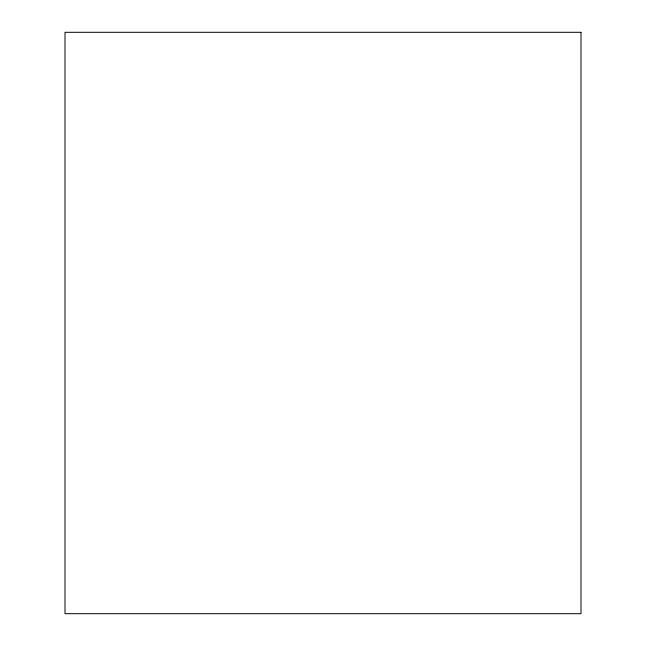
<?xml version="1.0" encoding="UTF-8"?>
<svg xmlns="http://www.w3.org/2000/svg" width="646" height="646" viewBox="0 0 646 646"><rect width="100%" height="100%" fill="white"/><g stroke="black" fill="none" stroke-linecap="round" stroke-linejoin="round"><path stroke-width="0.97" d="M580.996 32.3L65.004 32.3L65.004 613.7L580.996 613.7L580.996 32.3"/></g></svg>
